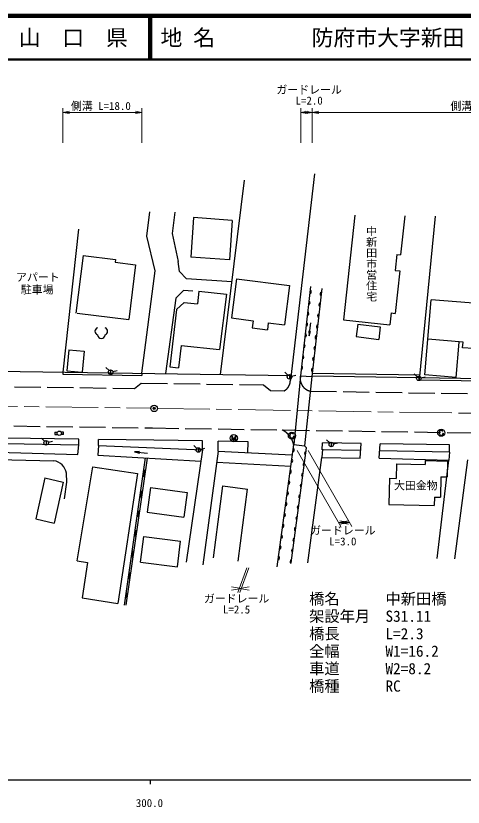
# Model space of a CAD drawing. Units: millimetres, scale not verified. Extents: x 40000 to 680000, y 20000 to 380000.
# Drawn here: x 337223 to 439748, y 198715 to 380000 of the extents above; entities that cross this region are included whole.
import ezdxf
from ezdxf.enums import TextEntityAlignment as Align

# ---------------------------------------------------------------- set-up
doc = ezdxf.new("R2010")
doc.units = ezdxf.units.MM
doc.header["$LTSCALE"] = 1000
doc.header["$PDMODE"] = 32
doc.header["$PDSIZE"] = 500
doc.linetypes.add('CHAIN', pattern=[18.5, 12, -1.5, 3.5, -1.5])
doc.linetypes.add('DASHED', pattern=[7.5, 6, -1.5])
for name, color, linetype, lineweight in [('M-BGD', 7, 'Continuous', 25), ('M-BGD-EXST', 7, 'Continuous', 25), ('M-BMK', 2, 'CHAIN', 13), ('M-BMK-HTXT', 7, 'Continuous', 13), ('M-BMK-SRVR', 3, 'Continuous', 25), ('M-STR-HTXT', 7, 'Continuous', 13), ('M-STR-STR1', 1, 'Continuous', 25), ('M-TTL', 2, 'Continuous', 140), ('M-TTL-BAND', 7, 'Continuous', 25), ('M-TTL-LINE', 7, 'Continuous', 50)]:
    doc.layers.add(name, color=color, linetype=linetype, lineweight=lineweight)
doc.layers.add('M-OTRS', color=6, linetype='Continuous')
doc.layers.add('M-TTL-TXT', color=7, linetype='Continuous')
doc.styles.add('@ＭＳ ゴシック', font='')
doc.styles.add('ＭＳ ゴシック', font='')
doc.styles.get('@ＭＳ ゴシック').set_extended_font_data('@MS Gothic')
doc.styles.get('ＭＳ ゴシック').set_extended_font_data('MS Gothic')

# ---------------------------------------------------------------- blocks, each defined once
blk = doc.blocks.new('open_arrow')
at = {"color": 0, "linetype": 'Continuous', "lineweight": -2}
blk.add_lwpolyline([(7.5, 1.25), (0, 0), (7.5, -1.25)], dxfattribs=at)

msp = doc.modelspace()

# ---------------------------------------------------------------- hatches: boundary and pattern name
at = {"layer": 'M-BGD'}
for points in [[(366765, 274493), (366966, 275892), (366557, 275950), (366357, 274552)], [(366089, 269774), (366285, 271140), (365877, 271199), (365681, 269832)], [(365450, 265309), (365628, 266554), (365220, 266612), (365041, 265368)], [(364804, 260800), (364988, 262087), (364580, 262146), (364396, 260858)], [(364119, 256014), (364311, 257355), (363902, 257414), (363710, 256072)], [(363422, 251152), (363604, 252418), (363195, 252477), (363014, 251211)], [(362789, 246733), (362929, 247708), (362521, 247766), (362381, 246792)]]:
    msp.add_hatch(color=256, dxfattribs=at).paths.add_polyline_path(points)
at = {"layer": 'M-BGD-EXST'}
msp.add_hatch(color=256, dxfattribs=at).paths.add_polyline_path([(386824, 282822), (386824, 283498), (387106, 282822), (387230, 282822), (387527, 283512), (387527, 282822), (387641, 282822), (387641, 283654), (387469, 283654), (387172, 282965), (386876, 283654), (386704, 283654), (386704, 282822)])

# ---------------------------------------------------------------- linework, layer by layer
at = {"layer": 'M-BGD'}
for p, q in [((405685, 343782), (400137, 296536)), ((384113, 297841), (389667, 342365)), ((367246, 329524), (367973, 335096)), ((373658, 335008), (373060, 330142)), ((377975, 333782), (377333, 324743)), ((386821, 333141), (377975, 333782)), ((414938, 334367), (412346, 310320)), ((426380, 334190), (425416, 325247)), ((429746, 296633), (433419, 334081)), ((386821, 333141), (386179, 324102)), ((351620, 331134), (348024, 298402)), ((373060, 330142), (374412, 323732)), ((369137, 321560), (367246, 329524)), ((352629, 325083), (351014, 311889)), ((352629, 325083), (360042, 324176)), ((386179, 324102), (377333, 324743)), ((424523, 325343), (424128, 321679)), ((424523, 325343), (425416, 325247)), ((360042, 324176), (359965, 323550)), ((359965, 323550), (364659, 322975)), ((364659, 322975), (363121, 310408)), ((374759, 321440), (374412, 323732)), ((366125, 298121), (369137, 321560)), ((374759, 321440), (376324, 319759)), ((424128, 321679), (425219, 321561)), ((425219, 321561), (424171, 311840)), ((386758, 319046), (376324, 319759)), ((387802, 319765), (386649, 310778)), ((387802, 319765), (399972, 318204)), ((399972, 318204), (398819, 309217)), ((404790, 318005), (402436, 297496)), ((407382, 317519), (405089, 297401)), ((375667, 317064), (373906, 315304)), ((377795, 316918), (375667, 317064)), ((379186, 316935), (378825, 314030)), ((379186, 316935), (385478, 316248)), ((385478, 316248), (383894, 303525)), ((373906, 315304), (371509, 298037)), ((374064, 312748), (375766, 314364)), ((375766, 314364), (378825, 314030)), ((430961, 297781), (432384, 314966)), ((447940, 313679), (432384, 314966)), ((351263, 311859), (363121, 310408)), ((374064, 312748), (372546, 299566)), ((423236, 311941), (422938, 309178)), ((423236, 311941), (424171, 311840)), ((386649, 310778), (391625, 310140)), ((391625, 310140), (391420, 308546)), ((412346, 310320), (422938, 309178)), ((391420, 308546), (394864, 308104)), ((395069, 309698), (394864, 308104)), ((395069, 309698), (398819, 309217)), ((404448, 306672), (404814, 309650)), ((415586, 309347), (415238, 306502)), ((415586, 309347), (420737, 308717)), ((420737, 308717), (420389, 305872)), ((415238, 306502), (420389, 305872)), ((439730, 305225), (431633, 305895)), ((438175, 297184), (438842, 305234)), ((439627, 303973), (439730, 305225)), ((349345, 303464), (348913, 298654)), ((349345, 303464), (352859, 303148)), ((352859, 303148), (352426, 298338)), ((375096, 304484), (374504, 299340)), ((375096, 304484), (383894, 303525)), ((442101, 303768), (439627, 303973)), ((294304, 299159), (369047, 298075)), ((372546, 299566), (374504, 299340)), ((348024, 298402), (348017, 297880)), ((348017, 297880), (366118, 297618)), ((348913, 298654), (352426, 298338)), ((366125, 298121), (366118, 297618)), ((369047, 298075), (400261, 297591)), ((405102, 297516), (483922, 296292)), ((405171, 298115), (429853, 297731)), ((438175, 297184), (430961, 297781)), ((429746, 296633), (483872, 295793)), ((351666, 283026), (334979, 283268)), ((351653, 281710), (351672, 283026)), ((356158, 281597), (356178, 282960)), ((368817, 282777), (356186, 282960)), ((334932, 281998), (351653, 281710)), ((351418, 279492), (351653, 281710)), ((356158, 281597), (356004, 279379)), ((356158, 281597), (379998, 280590)), ((380029, 282603), (368817, 282777)), ((379998, 280590), (380029, 282603)), ((383596, 280250), (383631, 282547)), ((390461, 282441), (383631, 282547)), ((390422, 279914), (390461, 282441)), ((397102, 253759), (400906, 281777)), ((400346, 254713), (403849, 281007)), ((403849, 281007), (403403, 281512)), ((407466, 280577), (407490, 282177)), ((416332, 282039), (407490, 282177)), ((416104, 278671), (416332, 282039)), ((420516, 278647), (420724, 281971)), ((436638, 281724), (420724, 281971)), ((436612, 280044), (436643, 281724)), ((329558, 280158), (351418, 279492)), ((356004, 279379), (379616, 277959)), ((364435, 280146), (367418, 279835)), ((379998, 280590), (376253, 254808)), ((383596, 280250), (380070, 254236)), ((383596, 280250), (400465, 279421)), ((407477, 280731), (407329, 278797)), ((416222, 280417), (407466, 280577)), ((436612, 280044), (420621, 280336)), ((436612, 280044), (436478, 278231)), ((316518, 278673), (345901, 278068)), ((362127, 245019), (366954, 278720)), ((362536, 244961), (367367, 278696)), ((383255, 277734), (400233, 276817)), ((404179, 254714), (407329, 278797)), ((407329, 278797), (416104, 278671)), ((420516, 278647), (436478, 278231)), ((431068, 278131), (431043, 277182)), ((431068, 278131), (436159, 277996)), ((433794, 255711), (436478, 278231)), ((436159, 277996), (436063, 274372)), ((440759, 278291), (437781, 255611)), ((351298, 255135), (354847, 276691)), ((354847, 276691), (365095, 275132)), ((366557, 275950), (366966, 275892)), ((424494, 277356), (424406, 274032)), ((424494, 277356), (431043, 277182)), ((343863, 274128), (341811, 264736)), ((343863, 274128), (348087, 273205)), ((348935, 273142), (348839, 275209)), ((365095, 275132), (360571, 245400)), ((366357, 274552), (366765, 274493)), ((422877, 274073), (422718, 268066)), ((422877, 274073), (424406, 274032)), ((434652, 274410), (434528, 269700)), ((434652, 274410), (436063, 274372)), ((348087, 273205), (346035, 263813)), ((348361, 269352), (348935, 273142)), ((382501, 255802), (384645, 272305)), ((384645, 272305), (390292, 271571)), ((365877, 271199), (366285, 271140)), ((368058, 271926), (367300, 266305)), ((368058, 271926), (376521, 270785)), ((376521, 270785), (375764, 265164)), ((388148, 255068), (390292, 271571)), ((365681, 269832), (366089, 269774)), ((433178, 269735), (433126, 267790)), ((433178, 269735), (434528, 269700)), ((365220, 266612), (365628, 266554)), ((422718, 268066), (433126, 267790)), ((341811, 264736), (346035, 263813)), ((365041, 265368), (365450, 265309)), ((367300, 266305), (375764, 265164)), ((364580, 262146), (364988, 262087)), ((364396, 260858), (364804, 260800)), ((365831, 254815), (366589, 260743)), ((366589, 260743), (374997, 259669)), ((374240, 253741), (374997, 259669)), ((363710, 256072), (364119, 256014)), ((363902, 257414), (364311, 257355)), ((351298, 255135), (353638, 254779)), ((353638, 254779), (352400, 246643)), ((365831, 254815), (374240, 253741)), ((363195, 252477), (363604, 252418)), ((363014, 251211), (363422, 251152)), ((352400, 246643), (360571, 245400)), ((362381, 246792), (362789, 246733)), ((362521, 247766), (362929, 247708))]:
    msp.add_line(p, q, dxfattribs=at)
at = {"layer": 'M-BGD', "linetype": 'DASHED'}
for p, q in [((269432, 296019), (364384, 294643)), ((364384, 294643), (365956, 295876)), ((365956, 295876), (394012, 295441)), ((394012, 295441), (395586, 294163)), ((395586, 294163), (398741, 294114)), ((404731, 294021), (468843, 293026)), ((269296, 287020), (368567, 285581)), ((368567, 285581), (442212, 284459))]:
    msp.add_line(p, q, dxfattribs=at)
at = {"layer": 'M-BGD'}
for centre, radius, start, end in [((404509, 316779), 439, 281.9431, 64.95865), ((407379, 316261), 439, 101.98973, 245.00527), ((404224, 314295), 439, 281.9431, 64.95865), ((407096, 313777), 439, 101.98973, 245.00527), ((403939, 311811), 439, 281.9431, 64.95865), ((406813, 311293), 439, 101.98973, 245.00527), ((403654, 309328), 439, 281.9431, 64.95865), ((406530, 308809), 439, 101.98973, 245.00527), ((403369, 306844), 439, 281.9431, 64.95865), ((406247, 306325), 439, 101.98973, 245.00527), ((403084, 304360), 439, 281.9431, 64.95865), ((405964, 303841), 439, 101.98973, 245.00527), ((402799, 301877), 439, 281.9431, 64.95865), ((405681, 301357), 439, 101.98973, 245.00527), ((402513, 299393), 439, 281.9431, 64.95865), ((405397, 298873), 439, 101.98973, 245.00527), ((400600, 280557), 439, 280.75996, 63.77551), ((403822, 279749), 439, 100.90307, 243.91862), ((345435, 274651), 3450, 9.317, 82.24147), ((400263, 278080), 439, 280.75996, 63.77551), ((403492, 277271), 439, 100.90307, 243.91862), ((399927, 275603), 439, 280.75996, 63.77551), ((403162, 274793), 439, 100.90307, 243.91862), ((399591, 273126), 439, 280.75996, 63.77551), ((402832, 272315), 439, 100.90307, 243.91862), ((399254, 270648), 439, 280.75996, 63.77551), ((402501, 269837), 439, 100.90307, 243.91862), ((398918, 268171), 439, 280.75996, 63.77551), ((402171, 267359), 439, 100.90307, 243.91862), ((398582, 265694), 439, 280.75996, 63.77551), ((401841, 264880), 439, 100.90307, 243.91862), ((398245, 263217), 439, 280.75996, 63.77551), ((397909, 260739), 439, 280.75996, 63.77551), ((401511, 262402), 439, 100.90307, 243.91862), ((401181, 259924), 439, 100.90307, 243.91862), ((397573, 258262), 439, 280.75996, 63.77551), ((400851, 257446), 439, 100.90307, 243.91862), ((397236, 255785), 439, 280.75996, 63.77551), ((400520, 254968), 439, 100.90307, 243.91862)]:
    msp.add_arc(centre, radius, start, end, dxfattribs=at)
at = {"layer": 'M-BGD', "linetype": 'DASHED'}
for centre, radius, start, end in [((405348, 296924), 2968, 168.87615, 257.99644), ((397489, 296449), 2650, 298.19692, 1.87876), ((396162, 280762), 4851, 12.07976, 63.93357)]:
    msp.add_arc(centre, radius, start, end, dxfattribs=at)
at = {"layer": 'M-BGD-EXST'}
for p, q in [((358596, 298739), (357878, 299457)), ((358955, 298888), (358955, 297872)), ((359446, 298512), (360427, 298775)), ((399584, 297661), (398866, 298379)), ((399943, 297809), (399943, 296794)), ((400434, 297433), (401415, 297696)), ((429227, 297301), (428509, 298019)), ((429586, 297450), (429586, 296434)), ((430076, 297073), (431057, 297336)), ((343809, 282543), (343091, 283261)), ((346184, 284611), (346184, 284115)), ((346184, 284611), (346746, 284611)), ((346184, 284115), (346746, 284115)), ((348169, 284611), (347606, 284611)), ((348169, 284115), (347606, 284115)), ((348169, 284115), (348169, 284611)), ((386876, 283654), (386704, 283654)), ((386704, 283654), (386704, 282822)), ((386704, 282822), (386824, 282822)), ((386824, 282822), (386824, 283498)), ((386824, 283498), (387106, 282822)), ((387172, 282965), (386876, 283654)), ((387106, 282822), (387230, 282822)), ((387469, 283654), (387172, 282965)), ((387230, 282822), (387527, 283512)), ((387641, 283654), (387469, 283654)), ((387527, 283512), (387527, 282822)), ((387527, 282822), (387641, 282822)), ((387641, 282822), (387641, 283654)), ((400766, 283731), (400951, 283731)), ((400951, 283731), (400951, 283270)), ((409159, 282147), (408440, 282865)), ((434982, 284398), (435166, 284398)), ((435166, 284398), (435166, 283937)), ((344168, 282692), (344168, 281676)), ((344659, 282316), (345640, 282579)), ((378700, 280888), (377982, 281606)), ((379059, 281036), (379059, 280021)), ((409518, 282296), (409518, 281280)), ((410008, 281920), (410989, 282183)), ((379550, 280660), (380531, 280923))]:
    msp.add_line(p, q, dxfattribs=at)
msp.add_lwpolyline([(386824, 282822), (386824, 283498), (387106, 282822), (387230, 282822), (387527, 283512), (387527, 282822), (387641, 282822), (387641, 283654), (387469, 283654), (387172, 282965), (386876, 283654), (386704, 283654), (386704, 282822)], close=True, dxfattribs=at)
for centre, radius in [((358955, 298380), 508), ((399943, 297302), 508), ((429586, 296942), 508), ((347176, 284363), 496), ((400496, 283823), 809), ((434712, 284490), 809), ((387161, 283243), 828), ((344168, 282184), 508), ((379059, 280529), 508), ((409518, 281788), 508)]:
    msp.add_circle(centre, radius, dxfattribs=at)
for centre, radius, start, end in [((356238, 307734), 872, 109.56481, 250.43519), ((357393, 307734), 872, 289.56481, 70.43519), ((356816, 306963), 871, 183.27315, 356.72685)]:
    msp.add_arc(centre, radius, start, end, dxfattribs=at)
for centre, ratio, start_param, end_param in [((434712, 284490), 0.833336, 6.2831853, 10.8281206), ((434712, 284490), 0.833336, 5.2359814, 6.2831853), ((400496, 283823), 0.833335, 5.2359814, 10.8281206)]:
    msp.add_ellipse(centre, major_axis=(0, 553), ratio=ratio, start_param=start_param, end_param=end_param, dxfattribs=at)
at = {"layer": 'M-BMK'}
for p, q in [((270114, 291509), (368177, 290087)), ((369677, 290065), (468024, 288538))]:
    msp.add_line(p, q, dxfattribs=at)
at = {"layer": 'M-BMK-SRVR'}
msp.add_circle((368927, 290076), 750, dxfattribs=at)
at = {"layer": 'M-OTRS'}
msp.add_point((368927, 290076), dxfattribs=at)
at = {"layer": 'M-STR-HTXT'}
for p, q in [((348017, 350879), (348017, 358879)), ((348017, 357879), (366118, 357879)), ((366118, 350879), (366118, 358879)), ((402517, 350879), (402517, 358879)), ((402517, 357879), (405171, 357879)), ((405171, 350879), (405171, 358879)), ((405171, 357879), (483872, 357879)), ((401708, 280389), (411719, 263049)), ((404205, 280389), (414216, 263049)), ((411219, 263915), (413716, 263915)), ((390176, 253510), (388127, 247879)), ((390618, 253510), (388568, 247879)), ((388910, 248819), (388469, 248819))]:
    msp.add_line(p, q, dxfattribs=at)
at = {"layer": 'M-STR-STR1'}
for p, q in [((402436, 297496), (400906, 281777)), ((402436, 297496), (405089, 297401)), ((405089, 297401), (403403, 281512)), ((400906, 281777), (403403, 281512))]:
    msp.add_line(p, q, dxfattribs=at)
at = {"layer": 'M-TTL'}
msp.add_line((680000, 380000), (40000, 380000), dxfattribs=at)
at = {"layer": 'M-TTL-BAND'}
for p, q in [((40000, 205000), (579000, 205000)), ((368000, 205000), (368000, 204000))]:
    msp.add_line(p, q, dxfattribs=at)
at = {"layer": 'M-TTL-LINE'}
for p, q in [((367750, 380000), (367750, 370000)), ((368250, 380000), (368250, 370000)), ((40000, 370000), (680000, 370000))]:
    msp.add_line(p, q, dxfattribs=at)

# ---------------------------------------------------------------- block references
at = {"layer": 'M-BGD', "xscale": 150, "yscale": 150}
for p, rotation in [((404448, 306672), 83), ((364435, 280146), 354.1)]:
    msp.add_blockref('open_arrow', p, dxfattribs=dict(at, rotation=rotation))
at = {"layer": 'M-STR-HTXT'}
for p, xscale, yscale in [((348017, 357879), 200, 200), ((402517, 357879), 200, 200), ((405171, 357879), 200, 200), ((411219, 263915), 300, 300), ((388469, 248819), 300, 300)]:
    msp.add_blockref('open_arrow', p, dxfattribs=dict(at, xscale=xscale, yscale=yscale))
at = {"layer": 'M-STR-HTXT', "rotation": 180}
for p, xscale, yscale in [((366118, 357879), 200, 200), ((405171, 357879), 200, 200), ((413716, 263915), 300, 300), ((388910, 248819), 300, 300)]:
    msp.add_blockref('open_arrow', p, dxfattribs=dict(at, xscale=xscale, yscale=yscale))

# ---------------------------------------------------------------- texts
at = {"layer": 'M-BMK-HTXT', "style": '@ＭＳ ゴシック'}
msp.add_text('中新田市営住宅', height=1833, rotation=270, dxfattribs=at).set_placement((418714, 323220), align=Align.MIDDLE_CENTER)
at = {"layer": 'M-BMK-HTXT', "style": 'ＭＳ ゴシック'}
for s, p in [('アパート', (337285, 321023)), ('駐車場', (338376, 318197)), ('大田金物', (423886, 273314))]:
    msp.add_text(s, height=1833, dxfattribs=at).set_placement(p, align=Align.TOP_LEFT)
at = {"layer": 'M-STR-HTXT', "style": 'ＭＳ ゴシック'}
for s, p in [('ガードレール', (404445, 361613)), ('L=2.0', (404445, 359113)), ('側溝 L=18.0', (356709, 357879)), ('側溝 L=80.2', (443685, 357879)), ('ガードレール', (412167, 260633)), ('L=3.0', (412167, 258133)), ('ガードレール', (387818, 245035)), ('L=2.5', (387818, 242535))]:
    msp.add_text(s, height=1833, dxfattribs=at).set_placement(p, align=Align.BOTTOM_CENTER)
for s, p in [('橋名\u3000\u3000\u3000中新田橋', (404437, 247743)), ('架設年月\u3000S31.11', (404437, 243743)), ('橋長\u3000\u3000\u3000L=2.3', (404437, 239743)), ('全幅\u3000\u3000\u3000W1=16.2', (404437, 235743)), ('車道\u3000\u3000\u3000W2=8.2', (404437, 231743)), ('橋種\u3000\u3000\u3000RC', (404437, 227743))]:
    msp.add_text(s, height=2566, dxfattribs=at).set_placement(p, align=Align.TOP_LEFT)
at = {"layer": 'M-TTL-BAND', "style": 'ＭＳ ゴシック'}
msp.add_text('300.0', height=1833, dxfattribs=at).set_placement((367844, 198195), align=Align.BOTTOM_CENTER)
at = {"layer": 'M-TTL-TXT', "style": 'ＭＳ ゴシック'}
msp.add_text('山\u3000口\u3000県', height=3666, dxfattribs=at).set_placement((350375, 375000), align=Align.MIDDLE_CENTER)
for s, p in [('地 名', (370380, 375000)), ('防府市大字新田', (405024, 375000))]:
    msp.add_text(s, height=3666, dxfattribs=at).set_placement(p, align=Align.MIDDLE_LEFT)

doc.saveas('drawing.dxf')
